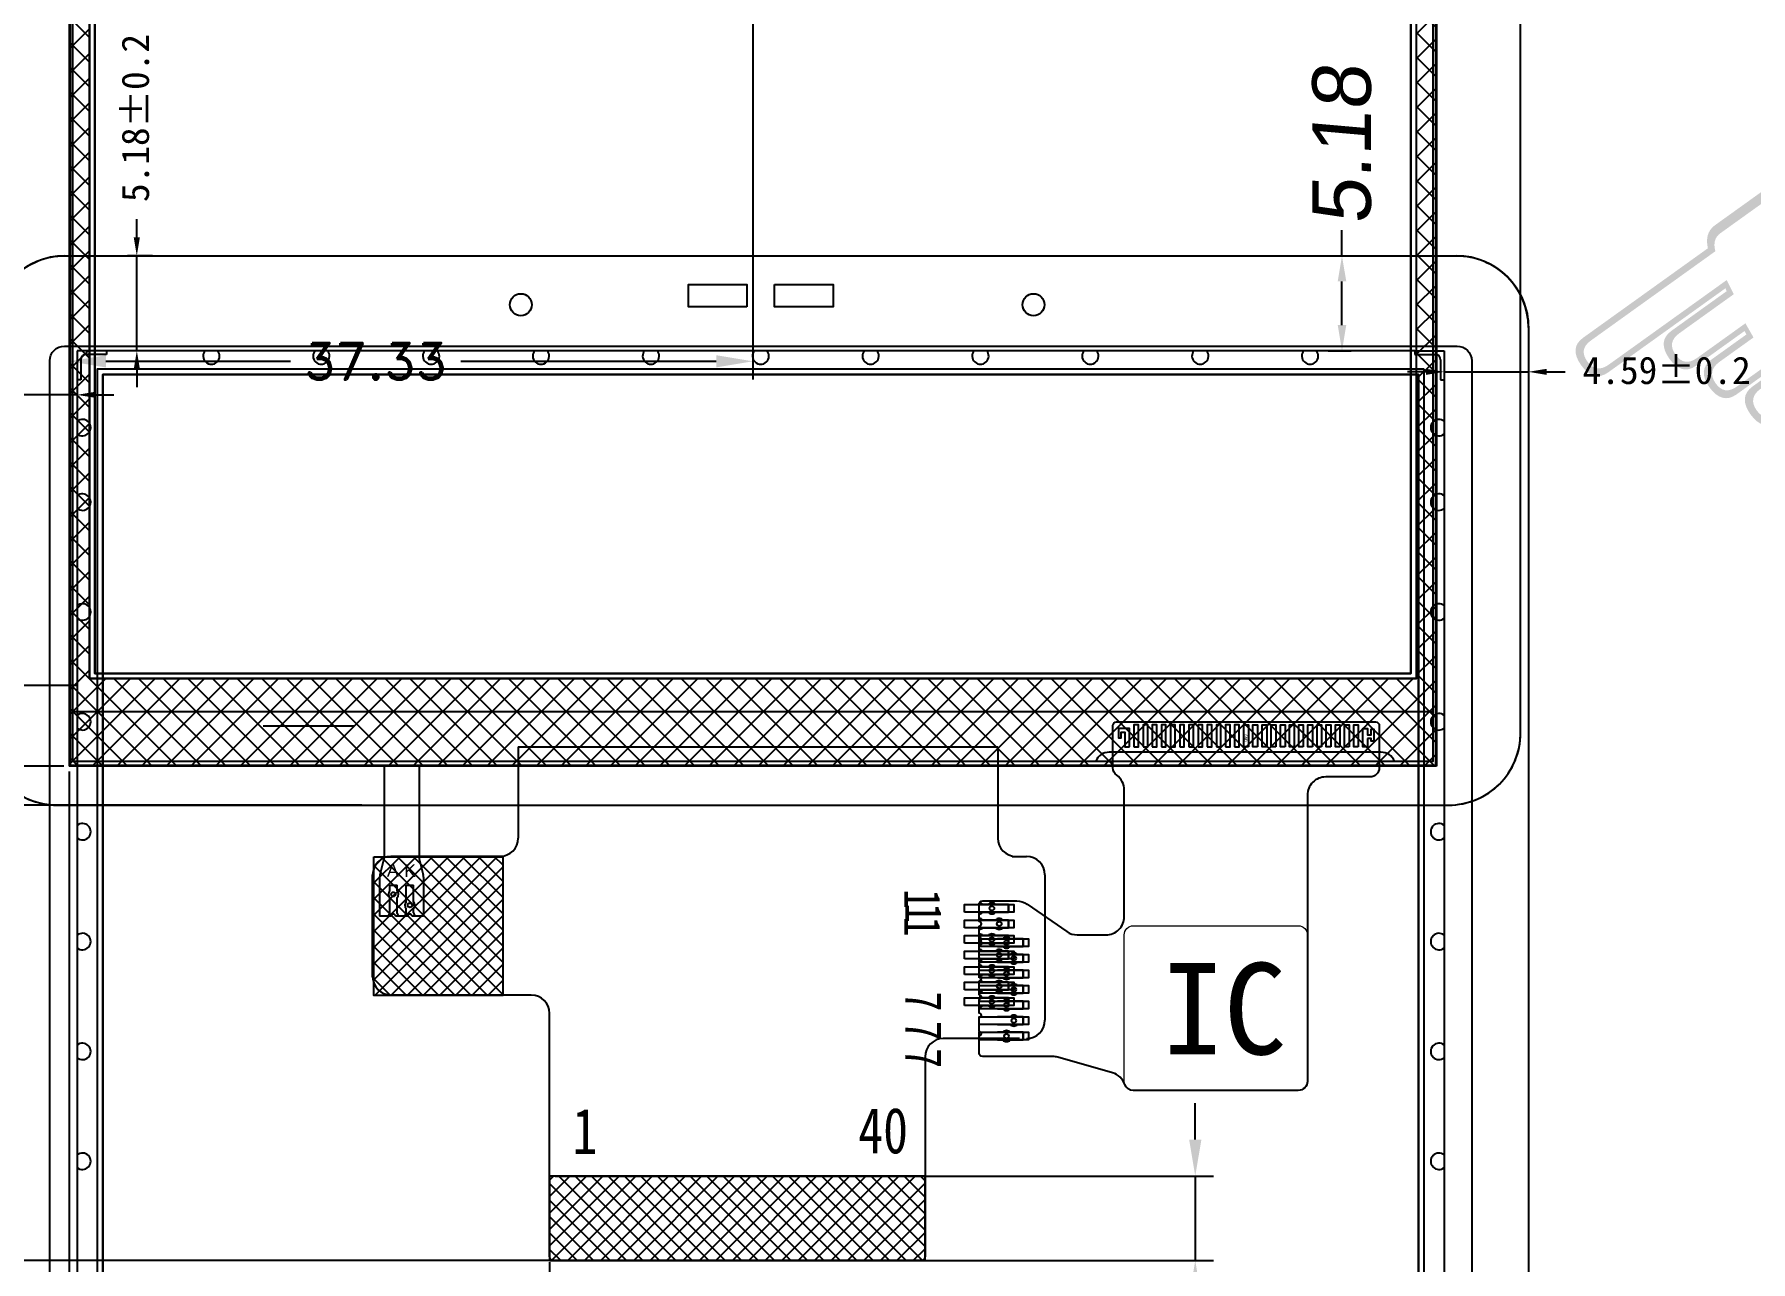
# Model space of a CAD drawing. Extents: x -144 to 4730, y -3845 to 502.
# Drawn here: x 916.9 to 1010.6, y -301.9 to -234.9 of the extents above; entities that cross this region are included whole.
import ezdxf

# ---------------------------------------------------------------- set-up
doc = ezdxf.new("R2010")
doc.units = 0
doc.header["$LTSCALE"] = 15
doc.header["$MEASUREMENT"] = 0
doc.linetypes.add('CENTER', pattern=[0.6, 0.375, -0.075, 0.075, -0.075])
doc.linetypes.add('DASHDOT2', pattern=[0.5, 0.25, -0.125, 0, -0.125])
doc.layers.get('0').update_dxf_attribs({"linetype": 'CONTINUOUS'})
doc.layers.get('Defpoints').update_dxf_attribs({"linetype": 'CONTINUOUS'})
for name, color, linetype in [('02___PRT_ALL_AXES', 7, 'CONTINUOUS'), ('Cover lens', 6, 'CONTINUOUS'), ('dim', 3, 'CONTINUOUS'), ('FPC', 5, 'CONTINUOUS'), ('TOP ITO', 3, 'CONTINUOUS')]:
    doc.layers.add(name, color=color, linetype=linetype)
doc.styles.add('A', font='txt.shx', dxfattribs={"width": 0.8})
doc.styles.get("Standard").update_dxf_attribs({"font": 'txt', "width": 0.8})
doc.styles.add('宋体', font='宋体.ttf')
doc.styles.add('标准', font='arial.ttf', dxfattribs={"oblique": 5})
doc.styles.add('标注', font='romand.shx')
doc.dimstyles.new('ISO-25$0', dxfattribs={"dimtxt": 2, "dimasz": 2, "dimexe": 1, "dimexo": 0.3, "dimgap": 0.6, "dimtad": 0, "dimzin": 1, "dimdsep": 46, "dimtxsty": '标注', "dimcen": 0, "dimclrd": 3, "dimclre": 3, "dimclrt": 3, "dimadec": 0, "dimazin": 0, "dimtfac": 1, "dimtmove": 0, "dimatfit": 3, "dimfxl": 0, "dimtolj": 1, "dimarcsym": 0})
doc.dimstyles.new('MSTD', dxfattribs={"dimtxt": 3.2, "dimasz": 1.4, "dimexe": 0.5, "dimexo": 0.5, "dimgap": 0.5, "dimtad": 0, "dimzin": 1, "dimdsep": 46, "dimtxsty": '标准', "dimcen": 0, "dimclrd": 5, "dimclre": 5, "dimclrt": 3, "dimadec": 1, "dimazin": 2, "dimtfac": 0.5, "dimtmove": 0, "dimatfit": 3, "dimfxl": 0, "dimlwd": -1, "dimarcsym": 0})
doc.dimstyles.new('SL', dxfattribs={"dimtxt": 1.5, "dimasz": 1, "dimexe": 0.5, "dimexo": 0.7, "dimgap": 0.5, "dimtad": 0, "dimzin": 1, "dimdsep": 46, "dimtxsty": 'Standard', "dimcen": 0.09, "dimclrd": 256, "dimclre": 256, "dimclrt": 256, "dimadec": 1, "dimazin": 0, "dimtfac": 1, "dimtmove": 0, "dimatfit": 0, "dimfxl": 0, "dimtolj": 1, "dimtzin": 0, "dimarcsym": 0})
doc.dimstyles.new('副本REF(2) 2', dxfattribs={"dimtxt": 2.8, "dimasz": 2.2, "dimexe": 0.5, "dimexo": 0.3, "dimgap": 0.5, "dimtad": 0, "dimzin": 1, "dimdsep": 46, "dimtxsty": 'A', "dimcen": 0.09, "dimclrd": 256, "dimclre": 256, "dimclrt": 256, "dimadec": 1, "dimazin": 2, "dimtfac": 1, "dimtmove": 0, "dimatfit": 3, "dimfxl": 0, "dimtolj": 1, "dimtzin": 0, "dimarcsym": 0})
doc.dimstyles.new('研发标准', dxfattribs={"dimtxt": 2, "dimasz": 2, "dimexe": 1, "dimexo": 0.3, "dimgap": 0.2, "dimtad": 1, "dimzin": 1, "dimdsep": 46, "dimtxsty": 'Standard', "dimcen": 0, "dimazin": 2, "dimtp": 0.05, "dimtm": 0.05, "dimtfac": 1, "dimtofl": 0, "dimtmove": 0, "dimatfit": 3, "dimfxl": 0, "dimtolj": 1, "dimtzin": 0, "dimarcsym": 0})

# ---------------------------------------------------------------- blocks, each defined once
blk = doc.blocks.new('0')
for p, q in [((2437.991, -233.741), (2436.391, -233.741)), ((2436.391, -233.741), (2436.391, -235.341)), ((2436.591, -234.241), (2436.591, -235.341)), ((2437.991, -233.941), (2436.891, -233.941)), ((2437.991, -233.741), (2437.991, -233.941)), ((2436.591, -235.341), (2436.391, -235.341)), ((2436.391, -235.341), (2436.391, -308.681))]:
    blk.add_line(p, q)
at = {"color": 0}
for p, q in [((2509.451, -233.741), (2437.991, -233.741)), ((2509.451, -233.741), (2511.051, -233.741)), ((2509.451, -233.741), (2509.451, -233.941)), ((2509.451, -233.941), (2510.551, -233.941)), ((2510.851, -234.241), (2510.851, -235.341)), ((2511.051, -233.741), (2511.051, -235.341)), ((2510.851, -235.341), (2511.051, -235.341)), ((2511.051, -235.341), (2511.051, -308.681))]:
    blk.add_line(p, q, dxfattribs=at)
for centre, radius, start, end in [((2436.891, -234.241), 0.3, 90, 180), ((2443.721, -234.031), 0.45, 139.87597, 40.12403), ((2449.721, -234.031), 0.45, 139.87597, 40.12403), ((2455.721, -234.031), 0.45, 139.87597, 40.12403), ((2436.681, -237.941), 0.45, 229.87597, 130.12403), ((2436.681, -242.011), 0.45, 229.87597, 130.12403), ((2436.681, -248.011), 0.45, 229.87597, 130.12403), ((2436.681, -254.011), 0.45, 229.87597, 130.12403), ((2436.681, -260.011), 0.45, 229.87597, 130.12403), ((2436.681, -266.011), 0.45, 229.87597, 130.12403), ((2436.681, -272.011), 0.45, 229.87597, 130.12403), ((2436.681, -278.011), 0.45, 229.87597, 130.12403)]:
    blk.add_arc(centre, radius, start, end)
for centre, radius, start, end in [((2461.721, -234.031), 0.45, 139.87597, 40.12403), ((2467.721, -234.031), 0.45, 139.87597, 40.12403), ((2473.721, -234.031), 0.45, 139.87597, 40.12403), ((2479.721, -234.031), 0.45, 139.87597, 40.12403), ((2485.721, -234.031), 0.45, 139.87597, 40.12403), ((2491.721, -234.031), 0.45, 139.87597, 40.12403), ((2497.721, -234.031), 0.45, 139.87597, 40.12403), ((2503.721, -234.031), 0.45, 139.87597, 40.12403), ((2510.551, -234.241), 0.3, 0, 90), ((2510.761, -237.941), 0.45, 49.87597, 310.12403), ((2510.761, -242.011), 0.45, 49.87597, 310.12403), ((2510.761, -248.011), 0.45, 49.87597, 310.12403), ((2510.761, -254.011), 0.45, 49.87597, 310.12403), ((2510.761, -260.011), 0.45, 49.87597, 310.12403), ((2510.761, -266.011), 0.45, 49.87597, 310.12403), ((2510.761, -272.011), 0.45, 49.87597, 310.12403), ((2510.761, -278.011), 0.45, 49.87597, 310.12403)]:
    blk.add_arc(centre, radius, start, end, dxfattribs=at)
blk = doc.blocks.new('*D455')
at = {"layer": 'Defpoints', "color": 0, "lineweight": -3}
for p in [(993.875, -252.156), (998.468, -252.156), (998.468, -253.312)]:
    blk.add_point(p, dxfattribs=at)
at = {"layer": 'dim', "color": 4, "lineweight": -2}
for p, q in [((993.875, -252.856), (993.875, -253.812)), ((998.468, -252.856), (998.468, -253.812)), ((992.875, -253.312), (991.875, -253.312)), ((993.875, -253.312), (998.468, -253.312)), ((999.468, -253.312), (1000.468, -253.312))]:
    blk.add_line(p, q, dxfattribs=at)
for points in [[(992.875, -253.146), (992.875, -253.479), (993.875, -253.312)], [(999.468, -253.479), (999.468, -253.146), (998.468, -253.312)]]:
    blk.add_solid(points, dxfattribs=at)
at = {"layer": 'dim', "color": 4, "lineweight": -2, "insert": (1012.666, -253.312), "char_height": 1.5, "attachment_point": 5, "style": '宋体'}
blk.add_mtext('\\A1;4.59%%P0.2 模组到边距离', dxfattribs=at)
blk = doc.blocks.new('*D456')
at = {"layer": 'Defpoints', "color": 0, "lineweight": -3}
for p in [(922.473, -246.973), (924.034, -246.973), (924.034, -252.156)]:
    blk.add_point(p, dxfattribs=at)
at = {"layer": 'dim', "color": 4, "lineweight": -2}
for p, q in [((922.473, -245.973), (922.473, -244.973)), ((923.334, -246.973), (921.973, -246.973)), ((922.473, -252.156), (922.473, -246.973)), ((923.334, -252.156), (921.973, -252.156)), ((922.473, -253.156), (922.473, -254.156))]:
    blk.add_line(p, q, dxfattribs=at)
for points in [[(922.64, -245.973), (922.306, -245.973), (922.473, -246.973)], [(922.306, -253.156), (922.64, -253.156), (922.473, -252.156)]]:
    blk.add_solid(points, dxfattribs=at)
at = {"layer": 'dim', "color": 4, "lineweight": -2, "insert": (922.473, -232.8), "char_height": 1.5, "attachment_point": 5, "rotation": 90, "style": '宋体'}
blk.add_mtext('\\A1;5.18%%P0.2 模组到边距离', dxfattribs=at)
blk = doc.blocks.new('*D459')
at = {"layer": 'Defpoints', "color": 0, "lineweight": -3}
for p in [(914.618, -254.568), (914.618, -254.568), (919.215, -254.568)]:
    blk.add_point(p, dxfattribs=at)
at = {"layer": 'dim', "color": 4, "lineweight": -2}
for p, q in [((914.618, -253.868), (914.618, -254.068)), ((919.215, -253.868), (919.215, -254.068)), ((913.618, -254.568), (912.618, -254.568)), ((919.215, -254.568), (914.618, -254.568)), ((920.215, -254.568), (921.215, -254.568))]:
    blk.add_line(p, q, dxfattribs=at)
for points in [[(913.618, -254.401), (913.618, -254.734), (914.618, -254.568)], [(920.215, -254.734), (920.215, -254.401), (919.215, -254.568)]]:
    blk.add_solid(points, dxfattribs=at)
at = {"layer": 'dim', "color": 4, "lineweight": -2, "insert": (900.419, -254.568), "char_height": 1.5, "attachment_point": 5, "style": '宋体'}
blk.add_mtext('\\A1;4.60%%P0.2 模组到边距离', dxfattribs=at)
blk = doc.blocks.new('*D467')
at = {"layer": 'Defpoints', "color": 0, "lineweight": -3}
for p in [(986.997, -246.973), (988.288, -246.973), (987.04, -252.156)]:
    blk.add_point(p, dxfattribs=at)
at = {"layer": 'dim', "color": 5}
for p, q in [((988.288, -246.973), (988.288, -245.573)), ((988.288, -250.756), (988.288, -248.373))]:
    blk.add_line(p, q, dxfattribs=at)
at = {"layer": 'dim', "color": 5, "lineweight": -2}
for p, q in [((987.497, -246.973), (988.788, -246.973)), ((987.54, -252.156), (988.788, -252.156))]:
    blk.add_line(p, q, dxfattribs=at)
at = {"layer": 'dim', "color": 5}
for points in [[(988.055, -248.373), (988.522, -248.373), (988.288, -246.973)], [(988.522, -250.756), (988.055, -250.756), (988.288, -252.156)]]:
    blk.add_solid(points, dxfattribs=at)
at = {"layer": 'dim', "color": 3, "lineweight": -2, "insert": (988.288, -240.914), "char_height": 3.2, "attachment_point": 5, "rotation": 90, "style": '标准'}
blk.add_mtext('5.18', dxfattribs=at)
blk = doc.blocks.new('*D509')
at = {"layer": 'Defpoints', "color": 0, "lineweight": -3}
for p in [(931.79, -193.125), (891.981, -276.975), (935.466, -276.975)]:
    blk.add_point(p, dxfattribs=at)
at = {"layer": 'dim', "color": 4, "lineweight": -2}
for p, q in [((931.09, -193.125), (891.481, -193.125)), ((891.981, -194.125), (891.981, -224.444)), ((891.981, -245.656), (891.981, -275.975)), ((934.766, -276.975), (891.481, -276.975))]:
    blk.add_line(p, q, dxfattribs=at)
for points in [[(891.814, -194.125), (892.147, -194.125), (891.981, -193.125)], [(892.147, -275.975), (891.814, -275.975), (891.981, -276.975)]]:
    blk.add_solid(points, dxfattribs=at)
at = {"layer": 'dim', "color": 4, "lineweight": -2, "insert": (891.981, -235.05), "char_height": 1.5, "attachment_point": 5, "rotation": 90, "style": '宋体'}
blk.add_mtext('\\A1;83.85%%P0.05 LENS OD', dxfattribs=at)
blk = doc.blocks.new('*D510')
at = {"layer": 'Defpoints', "color": 0, "lineweight": -3}
for p in [(919.882, -199.66), (897.735, -270.436), (919.882, -270.436)]:
    blk.add_point(p, dxfattribs=at)
at = {"layer": 'dim', "color": 4, "lineweight": -2}
for p, q in [((919.182, -199.66), (897.235, -199.66)), ((897.735, -200.66), (897.735, -224.983)), ((897.735, -245.114), (897.735, -269.436)), ((919.182, -270.436), (897.235, -270.436))]:
    blk.add_line(p, q, dxfattribs=at)
for points in [[(897.568, -200.66), (897.901, -200.66), (897.735, -199.66)], [(897.901, -269.436), (897.568, -269.436), (897.735, -270.436)]]:
    blk.add_solid(points, dxfattribs=at)
at = {"layer": 'dim', "color": 4, "lineweight": -2, "insert": (897.735, -235.048), "char_height": 1.5, "attachment_point": 5, "rotation": 90, "style": '宋体'}
blk.add_mtext('\\A1;70.78%%P0.1 LENS VA', dxfattribs=at)
blk = doc.blocks.new('*D416')
at = {"color": 0, "lineweight": -2}
for p, q in [((1666.612, -621.13), (1666.612, -676.259)), ((1703.944, -622.432), (1703.944, -676.259))]:
    blk.add_line(p, q, dxfattribs=at)
at = {"lineweight": -2}
for p, q in [((1668.612, -675.259), (1678.698, -675.259)), ((1687.994, -675.259), (1701.944, -675.259))]:
    blk.add_line(p, q, dxfattribs=at)
at = {"linetype": 'Continuous', "lineweight": -2}
for points in [[(1668.612, -675.592), (1668.612, -674.926), (1666.612, -675.259)], [(1701.944, -674.926), (1701.944, -675.592), (1703.944, -675.259)]]:
    blk.add_solid(points, dxfattribs=at)
at = {"layer": 'Defpoints', "color": 0, "linetype": 'Continuous', "lineweight": -3}
for p in [(1666.612, -620.83), (1703.944, -622.132), (1703.944, -675.259)]:
    blk.add_point(p, dxfattribs=at)
at = {"linetype": 'Continuous', "lineweight": -2, "insert": (1683.346, -675.259), "char_height": 2, "attachment_point": 5, "style": '标注'}
blk.add_mtext('\\A1;37.33', dxfattribs=at)
blk = doc.blocks.new('*D418')
at = {"color": 0, "lineweight": -2}
for p, q in [((1666.312, -697.37), (1653.229, -697.37)), ((1654.229, -699.37), (1654.229, -722.37)), ((1696.471, -724.37), (1653.229, -724.37))]:
    blk.add_line(p, q, dxfattribs=at)
for points in [[(1653.895, -699.37), (1654.562, -699.37), (1654.229, -697.37)], [(1654.562, -722.37), (1653.895, -722.37), (1654.229, -724.37)]]:
    blk.add_solid(points, dxfattribs=at)
at = {"layer": 'Defpoints', "color": 0, "lineweight": -3}
for p in [(1666.612, -697.37), (1654.229, -724.37), (1696.771, -724.37)]:
    blk.add_point(p, dxfattribs=at)
at = {"color": 0, "lineweight": -2, "insert": (1653.029, -709.42), "char_height": 2, "attachment_point": 5, "rotation": 90}
blk.add_mtext('\\A1;27.00%%P0.3', dxfattribs=at)
blk = doc.blocks.new('*D419')
at = {"color": 0, "lineweight": -2}
for p, q in [((1666.612, -697.67), (1666.612, -738.019)), ((1692.844, -724.47), (1692.844, -738.019)), ((1668.612, -737.019), (1690.844, -737.019))]:
    blk.add_line(p, q, dxfattribs=at)
at = {"color": 0}
for points in [[(1668.612, -736.686), (1668.612, -737.352), (1666.612, -737.019)], [(1690.844, -736.686), (1690.844, -737.352), (1692.844, -737.019)]]:
    blk.add_solid(points, dxfattribs=at)
at = {"layer": 'Defpoints', "color": 0}
for p in [(1666.612, -697.37), (1692.844, -724.17), (1692.844, -737.019)]:
    blk.add_point(p, dxfattribs=at)
at = {"color": 0, "insert": (1679.728, -735.819), "char_height": 2, "attachment_point": 5}
blk.add_mtext('\\A1;26.23%%p0.3', dxfattribs=at)
blk = doc.blocks.new('*D420')
at = {"linetype": 'Continuous', "lineweight": -2}
for p, q in [((1728.102, -717.77), (1728.102, -715.77)), ((1728.102, -719.77), (1728.102, -724.37)), ((1728.102, -726.37), (1728.102, -729.317))]:
    blk.add_line(p, q, dxfattribs=at)
at = {"color": 0, "linetype": 'Continuous', "lineweight": -2}
for p, q in [((1693.144, -719.77), (1729.102, -719.77)), ((1693.344, -724.37), (1729.102, -724.37))]:
    blk.add_line(p, q, dxfattribs=at)
at = {"linetype": 'Continuous'}
for points in [[(1727.769, -717.77), (1728.436, -717.77), (1728.102, -719.77)], [(1727.769, -726.37), (1728.436, -726.37), (1728.102, -724.37)]]:
    blk.add_solid(points, dxfattribs=at)
at = {"layer": 'Defpoints', "color": 0, "linetype": 'Continuous'}
for p in [(1692.844, -719.77), (1728.102, -719.77), (1693.044, -724.37)]:
    blk.add_point(p, dxfattribs=at)
at = {"linetype": 'Continuous', "insert": (1728.102, -733.013), "char_height": 2, "attachment_point": 5, "rotation": 90, "style": '标注'}
blk.add_mtext('\\A1;4.60', dxfattribs=at)
blk = doc.blocks.new('*D424')
at = {"linetype": 'ByBlock', "lineweight": -2}
for p, q in [((1666.312, -620.83), (1651.652, -620.83)), ((1652.152, -623.03), (1652.152, -642.738)), ((1652.152, -695.17), (1652.152, -674.725)), ((1666.312, -697.37), (1651.652, -697.37))]:
    blk.add_line(p, q, dxfattribs=at)
at = {"linetype": 'ByBlock'}
for points in [[(1651.785, -623.03), (1652.518, -623.03), (1652.152, -620.83)], [(1651.785, -695.17), (1652.518, -695.17), (1652.152, -697.37)]]:
    blk.add_solid(points, dxfattribs=at)
at = {"layer": 'Defpoints', "color": 0, "linetype": 'ByBlock'}
for p in [(1666.612, -620.83), (1652.152, -697.37), (1666.612, -697.37)]:
    blk.add_point(p, dxfattribs=at)
at = {"linetype": 'ByBlock', "insert": (1652.152, -658.731), "char_height": 2.8, "attachment_point": 5, "rotation": 90, "style": 'A'}
blk.add_mtext('\\A1;76.54±0.10 BL%%P0.2', dxfattribs=at)
blk = doc.blocks.new('3')
h = blk.add_hatch()
h.set_pattern_fill('ANSI37', color=256, scale=0.3)
h.set_pattern_definition([(45, (-162.6939, -987.1365), (-0.6735192, 0.6735192), []), (135, (-162.6939, -987.1365), (-0.6735192, -0.6735192), [])])
h.paths.add_polyline_path([(1703.942, -692.56), (1667.712, -692.56), (1667.712, -621.88), (1703.942, -621.88), (1703.942, -620.88), (1666.662, -620.88), (1666.662, -697.33), (1703.942, -697.33)])
h.paths.add_polyline_path([(1741.222, -620.88), (1703.942, -620.88), (1703.942, -621.88), (1740.172, -621.88), (1740.172, -692.56), (1703.942, -692.56), (1703.942, -697.33), (1741.222, -697.33)])
h = blk.add_hatch()
h.set_pattern_fill('ANSI37', color=256, scale=5, style=0)
h.set_pattern_definition([(45, (-9613.2574, 1807.86614), (-0.441941738, 0.441941738), []), (135, (-9613.2574, 1807.86614), (-0.441941738, -0.441941738), [])])
h.paths.add_polyline_path([(1683.246, -702.317), (1690.284, -702.317), (1690.284, -709.888), (1683.246, -709.888)])
at = {"linetype": 'Continuous'}
h = blk.add_hatch(dxfattribs=at)
h.set_pattern_fill('ANSI37', color=256, scale=0.2, style=0)
h.set_pattern_definition([(45, (285.3229, -1635.16474), (-0.4490128, 0.4490128), []), (135, (285.3229, -1635.16474), (-0.4490128, -0.4490128), [])])
h.paths.add_polyline_path([(1713.344, -719.77), (1692.844, -719.77), (1692.844, -724.37), (1713.344, -724.37)])
for p, q in [((1666.612, -620.83), (1666.612, -697.37)), ((1741.272, -620.83), (1741.272, -697.37)), ((1666.662, -694.55), (1666.612, -694.55)), ((1666.612, -695.35), (1666.662, -695.35)), ((1741.222, -694.55), (1741.272, -694.55)), ((1741.222, -695.35), (1741.272, -695.35)), ((1691.125, -696.308), (1691.125, -699.49)), ((1691.125, -696.308), (1717.316, -696.308)), ((1717.316, -696.308), (1717.316, -701.3)), ((1681.752, -697.33), (1681.752, -697.37)), ((1683.812, -697.33), (1683.812, -702.309)), ((1685.712, -697.33), (1685.712, -702.309)), ((1687.752, -697.33), (1687.752, -697.37)), ((1691.125, -697.108), (1691.125, -701.3)), ((1717.316, -697.108), (1717.316, -701.3)), ((1720.132, -697.33), (1720.132, -697.37)), ((1726.132, -697.33), (1726.132, -697.37)), ((1741.272, -697.37), (1666.612, -697.37)), ((1683.797, -702.43), (1683.577, -703.31)), ((1690.284, -702.3), (1684.179, -702.3)), ((1685.727, -702.43), (1685.947, -703.31)), ((1718.101, -702.3), (1718.886, -702.3)), ((1683.179, -708.871), (1683.179, -703.3)), ((1683.562, -703.432), (1683.562, -705.57)), ((1684.112, -703.87), (1684.512, -703.87)), ((1684.112, -704.189), (1684.112, -703.87)), ((1684.512, -704.189), (1684.512, -703.87)), ((1685.012, -703.87), (1685.412, -703.87)), ((1685.012, -704.789), (1685.012, -703.87)), ((1685.412, -704.789), (1685.412, -703.87)), ((1685.962, -703.432), (1685.962, -705.57)), ((1719.886, -703.3), (1719.886, -711.248)), ((1684.112, -705.389), (1684.112, -704.552)), ((1684.512, -705.389), (1684.512, -704.552)), ((1684.192, -705.57), (1683.562, -705.57)), ((1685.092, -705.57), (1684.432, -705.57)), ((1685.012, -705.389), (1685.012, -705.151)), ((1685.962, -705.57), (1685.332, -705.57)), ((1685.412, -705.389), (1685.412, -705.151)), ((1691.844, -709.871), (1684.179, -709.871)), ((1692.844, -724.17), (1692.844, -710.871)), ((1718.508, -712.248), (1714.344, -712.248)), ((1713.344, -713.248), (1713.344, -724.17)), ((1713.144, -724.37), (1693.044, -724.37))]:
    blk.add_line(p, q)
at = {"linetype": 'ByBlock', "ltscale": 5}
for p, q in [((1666.662, -620.88), (1666.662, -697.33)), ((1741.222, -620.88), (1741.222, -697.33)), ((1667.712, -621.88), (1667.712, -692.56)), ((1740.172, -621.88), (1740.172, -692.56)), ((1667.712, -692.56), (1740.172, -692.56)), ((1741.222, -697.33), (1666.662, -697.33))]:
    blk.add_line(p, q, dxfattribs=at)
at = {"linetype": 'Continuous'}
for points in [[(1666.814, -620.932), (1741.07, -620.932), (1741.07, -697.108), (1666.814, -697.108)], [(1666.814, -620.932), (1741.07, -620.932), (1741.07, -694.408), (1666.814, -694.408)], [(1668.014, -622.132), (1739.87, -622.132), (1739.87, -692.308), (1668.014, -692.308)], [(1716.512, -704.925), (1716.783, -704.925)], [(1716.512, -704.925), (1716.783, -704.925)], [(1716.783, -705.345), (1716.512, -705.345)], [(1716.783, -705.345), (1716.512, -705.345)], [(1716.512, -705.775), (1717.183, -705.775)], [(1716.512, -705.775), (1717.183, -705.775)], [(1717.212, -704.925), (1717.899, -704.925), (1717.899, -705.345), (1717.212, -705.345), (1717.899, -705.345), (1717.899, -704.925)], [(1717.212, -704.925), (1717.899, -704.925), (1717.899, -705.345), (1717.212, -705.345), (1717.899, -705.345), (1717.899, -704.925)], [(1717.612, -705.775), (1717.899, -705.775), (1717.899, -706.195), (1717.612, -706.195), (1717.899, -706.195), (1717.899, -705.775)], [(1717.612, -705.775), (1717.899, -705.775), (1717.899, -706.195), (1717.612, -706.195), (1717.899, -706.195), (1717.899, -705.775)], [(1717.183, -706.195), (1716.512, -706.195)], [(1717.183, -706.195), (1716.512, -706.195)], [(1716.512, -706.625), (1716.783, -706.625)], [(1716.512, -706.625), (1716.783, -706.625)], [(1717.212, -706.625), (1717.899, -706.625), (1717.899, -707.045), (1717.212, -707.045), (1717.899, -707.045), (1717.899, -706.625)], [(1717.212, -706.625), (1717.899, -706.625), (1717.899, -707.045), (1717.212, -707.045), (1717.899, -707.045), (1717.899, -706.625)], [(1716.783, -707.045), (1716.512, -707.045)], [(1716.783, -707.045), (1716.512, -707.045)], [(1716.512, -707.475), (1717.183, -707.475)], [(1716.512, -707.475), (1717.183, -707.475)], [(1717.612, -707.475), (1717.899, -707.475), (1717.899, -707.895), (1717.612, -707.895), (1717.899, -707.895), (1717.899, -707.475)], [(1717.612, -707.475), (1717.899, -707.475), (1717.899, -707.895), (1717.612, -707.895), (1717.899, -707.895), (1717.899, -707.475)], [(1717.183, -707.895), (1716.512, -707.895)], [(1717.183, -707.895), (1716.512, -707.895)], [(1716.512, -708.325), (1716.783, -708.325)], [(1716.512, -708.325), (1716.783, -708.325)], [(1717.212, -708.325), (1717.899, -708.325), (1717.899, -708.745), (1717.212, -708.745), (1717.899, -708.745), (1717.899, -708.325)], [(1717.212, -708.325), (1717.899, -708.325), (1717.899, -708.745), (1717.212, -708.745), (1717.899, -708.745), (1717.899, -708.325)], [(1716.783, -708.745), (1716.512, -708.745)], [(1716.512, -709.175), (1717.183, -709.175)], [(1716.512, -709.175), (1717.183, -709.175)], [(1717.612, -709.175), (1717.899, -709.175), (1717.899, -709.595), (1717.612, -709.595), (1717.899, -709.595), (1717.899, -709.175)], [(1717.612, -709.175), (1717.899, -709.175), (1717.899, -709.595), (1717.612, -709.595), (1717.899, -709.595), (1717.899, -709.175)], [(1717.183, -709.595), (1716.512, -709.595)], [(1717.183, -709.595), (1716.512, -709.595)], [(1716.512, -710.025), (1716.783, -710.025)], [(1716.512, -710.025), (1716.783, -710.025)], [(1716.783, -710.445), (1716.512, -710.445)], [(1716.783, -710.445), (1716.512, -710.445)], [(1717.212, -710.025), (1717.899, -710.025), (1717.899, -710.445), (1717.212, -710.445), (1717.899, -710.445), (1717.899, -710.025)], [(1717.212, -710.025), (1717.899, -710.025), (1717.899, -710.445), (1717.212, -710.445), (1717.899, -710.445), (1717.899, -710.025)], [(1713.344, -719.77), (1692.844, -719.77), (1692.844, -724.37), (1713.344, -724.37)]]:
    blk.add_lwpolyline(points, close=True, dxfattribs=at)
at = {"linetype": 'DASHDOT2'}
blk.add_lwpolyline([(1668.014, -622.132), (1739.87, -622.132), (1739.87, -692.308), (1668.014, -692.308)], close=True, dxfattribs=at)
blk.add_lwpolyline([(1683.246, -702.317), (1690.284, -702.317), (1690.284, -709.888), (1683.246, -709.888)], close=True)
at = {"flags": 128}
for points in [[(1716.512, -704.925, 0.201442), (1716.298, -704.835)], [(1717.212, -704.925, 0.419925), (1716.783, -704.925)], [(1716.298, -705.435, 0.201442), (1716.512, -705.345)], [(1716.512, -705.775, 0.201442), (1716.298, -705.685)], [(1716.783, -705.345, 0.419925), (1717.212, -705.345)], [(1717.612, -705.775, 0.419925), (1717.183, -705.775)], [(1716.298, -706.285, 0.201442), (1716.512, -706.195)], [(1716.512, -706.625, 0.201442), (1716.298, -706.535)], [(1717.212, -706.625, 0.419925), (1716.783, -706.625)], [(1717.183, -706.195, 0.419925), (1717.612, -706.195)], [(1716.298, -707.135, 0.201442), (1716.512, -707.045)], [(1716.512, -707.475, 0.201442), (1716.298, -707.385)], [(1716.783, -707.045, 0.419925), (1717.212, -707.045)], [(1717.612, -707.475, 0.419925), (1717.183, -707.475)], [(1716.298, -707.985, 0.201442), (1716.512, -707.895)], [(1716.512, -708.325, 0.201442), (1716.298, -708.235)], [(1717.212, -708.325, 0.419925), (1716.783, -708.325)], [(1717.183, -707.895, 0.419925), (1717.612, -707.895)], [(1716.298, -708.835, 0.201442), (1716.512, -708.745)], [(1716.512, -709.175, 0.201442), (1716.298, -709.085)], [(1716.783, -708.745, 0.419925), (1717.212, -708.745)], [(1717.612, -709.175, 0.419925), (1717.183, -709.175)], [(1716.298, -709.685, 0.201442), (1716.512, -709.595, 0.201442)], [(1716.512, -710.025, 0.201442), (1716.298, -709.935)], [(1716.298, -710.535, 0.201442), (1716.512, -710.445)], [(1717.212, -710.025, 0.419925), (1716.783, -710.025)], [(1716.783, -710.445, 0.419925), (1717.212, -710.445)], [(1717.183, -709.595, 0.419925), (1717.612, -709.595)]]:
    blk.add_lwpolyline(points, format="xyb", dxfattribs=at)
for points in [[(1715.498, -705.345), (1715.498, -704.925), (1718.199, -704.925), (1718.199, -705.345)], [(1715.498, -705.345), (1715.498, -704.925), (1718.199, -704.925), (1718.199, -705.345)], [(1715.498, -706.195), (1715.498, -705.775), (1718.199, -705.775), (1718.199, -706.195)], [(1715.498, -706.195), (1715.498, -705.775), (1718.199, -705.775), (1718.199, -706.195)], [(1715.498, -707.045), (1715.498, -706.625), (1718.199, -706.625), (1718.199, -707.045)], [(1715.498, -707.045), (1715.498, -706.625), (1718.199, -706.625), (1718.199, -707.045)], [(1715.498, -707.895), (1715.498, -707.475), (1718.199, -707.475), (1718.199, -707.895)], [(1715.498, -707.895), (1715.498, -707.475), (1718.199, -707.475), (1718.199, -707.895)], [(1715.498, -708.745), (1715.498, -708.325), (1718.199, -708.325), (1718.199, -708.745)], [(1715.498, -708.745), (1715.498, -708.325), (1718.199, -708.325), (1718.199, -708.745)], [(1715.498, -709.595), (1715.498, -709.175), (1718.199, -709.175), (1718.199, -709.595)], [(1715.498, -709.595), (1715.498, -709.175), (1718.199, -709.175), (1718.199, -709.595)], [(1715.498, -710.445), (1715.498, -710.025), (1718.199, -710.025), (1718.199, -710.445)], [(1715.498, -710.445), (1715.498, -710.025), (1718.199, -710.025), (1718.199, -710.445)]]:
    blk.add_lwpolyline(points, close=True, dxfattribs=at)
at = {"linetype": 'Continuous', "flags": 128}
blk.add_lwpolyline([(1716.298, -706.96, 1), (1716.298, -706.71)], format="xyb", dxfattribs=at)
for centre in [(1684.312, -704.371), (1685.212, -704.97)]:
    blk.add_circle(centre, 0.12)
at = {"linetype": 'Continuous'}
for centre in [(1716.998, -705.135), (1716.998, -705.135), (1716.998, -706.835), (1716.998, -706.835), (1717.398, -705.985), (1717.398, -705.985), (1717.398, -707.685), (1717.398, -707.685), (1716.998, -708.535), (1716.998, -708.535), (1717.398, -709.385), (1717.398, -709.385), (1716.998, -710.235), (1716.998, -710.235)]:
    blk.add_circle(centre, 0.125, dxfattribs=at)
for centre, radius, start, end in [((1690.125, -701.3), 1, 270, 0), ((1718.316, -701.3), 1, 180, 270), ((1684.179, -703.3), 1, 90, 180), ((1683.312, -702.309), 0.5, 345.96376, 0), ((1686.212, -702.309), 0.5, 180, 194.03624), ((1718.886, -703.3), 1, 0, 90), ((1684.062, -703.432), 0.5, 165.96376, 180), ((1685.462, -703.432), 0.5, 0, 14.03624), ((1684.312, -704.371), 0.27, 137.78826, 222.21174), ((1684.312, -704.371), 0.27, 317.80085, 42.19915), ((1685.212, -704.97), 0.27, 137.79455, 222.20545), ((1685.212, -704.97), 0.27, 317.79455, 42.20545), ((1684.312, -705.57), 0.27, 137.79455, 180), ((1684.312, -705.57), 0.12, 0, 180), ((1684.312, -705.57), 0.27, 0, 42.20545), ((1685.212, -705.57), 0.27, 137.79455, 180), ((1685.212, -705.57), 0.12, 0, 180), ((1685.212, -705.57), 0.27, 0, 42.20545), ((1684.179, -708.871), 1, 180, 270), ((1691.844, -710.871), 1, 0, 90), ((1718.886, -711.248), 1, 270, 0), ((1714.344, -713.248), 1, 90, 180), ((1693.044, -724.17), 0.2, 180, 270), ((1713.144, -724.17), 0.2, 270, 360)]:
    blk.add_arc(centre, radius, start, end)
at = {"char_height": 0.7, "width": 1.32657, "attachment_point": 1, "style": '宋体'}
for s, insert in [('{\\fArial|b0|i0|c0|p32;\\C0;A}', (1683.956, -702.712)), ('{\\fArial|b0|i0|c0|p32;\\C0;K}', (1684.894, -702.726))]:
    blk.add_mtext(s, dxfattribs=dict(at, insert=insert))
at = {"char_height": 2, "width": 1.04821, "attachment_point": 1, "rotation": 270}
for s, insert in [('{\\fSimSun|b1|i0|c134|p2;\\W0.8;1}', (1714.271, -704.847)), ('{\\fSimSun|b1|i0|c134|p2;\\W0.8;7}', (1714.271, -709.672))]:
    blk.add_mtext(s, dxfattribs=dict(at, insert=insert))
at = {"char_height": 2.5, "attachment_point": 1}
for s, insert, width in [('{\\fSimSun|b0|i0|c0|p2;40}', (1709.696, -716.019), 4.22489), ('{\\fSimSun|b0|i0|c0|p2;1}', (1694.087, -716.058), 1.64084)]:
    blk.add_mtext(s, dxfattribs=dict(at, insert=insert, width=width))
at = {"linetype": 'ByBlock'}
dim = blk.add_linear_dim(base=(1652.152, -697.37), p1=(1666.612, -620.83), p2=(1666.612, -697.37), angle=90, text='<> BL%%P0.2', dimstyle='副本REF(2) 2', override={"dimtol": 1, "dimtp": 0.1, "dimtm": 0.1}, dxfattribs=at)
dim.commit()
dim.dimension.update_dxf_attribs({"geometry": '*D424', "text_midpoint": (1652.152, -658.731), "dimtype": 160})
at = {"linetype": 'Continuous'}
dim = blk.add_linear_dim(base=(1703.944, -675.259), p1=(1666.612, -620.83), p2=(1703.944, -622.132), dimstyle='ISO-25$0', override={"dimclrd": 256, "dimclre": 0, "dimclrt": 256, "dimfxl": 0.8}, dxfattribs=at)
dim.commit()
dim.dimension.update_dxf_attribs({"geometry": '*D416', "text_midpoint": (1683.346, -675.259), "dimtype": 160})
dim = blk.add_linear_dim(base=(1654.229, -724.37), p1=(1666.612, -697.37), p2=(1696.771, -724.37), angle=90, text='<>%%P0.3', dimstyle='研发标准', override={"dimfxl": 1.25})
dim.commit()
dim.dimension.update_dxf_attribs({"geometry": '*D418', "text_midpoint": (1654.229, -709.42), "dimtype": 160})
dim = blk.add_linear_dim(base=(1692.844, -737.019), p1=(1666.612, -697.37), p2=(1692.844, -724.17), text='<>%%p0.3', dimstyle='研发标准')
dim.commit()
dim.dimension.update_dxf_attribs({"geometry": '*D419', "text_midpoint": (1679.728, -735.819)})
dim = blk.add_linear_dim(base=(1728.102, -719.77), p1=(1693.044, -724.37), p2=(1692.844, -719.77), angle=90, dimstyle='ISO-25$0', override={"dimclrd": 256, "dimclre": 0, "dimclrt": 256, "dimfxl": 0.8}, dxfattribs=at)
dim.commit()
dim.dimension.update_dxf_attribs({"geometry": '*D420', "text_midpoint": (1728.102, -733.013), "dimtype": 160})

msp = doc.modelspace()

# ---------------------------------------------------------------- linework, layer by layer
at = {"color": 7, "linetype": 'Continuous'}
for p, q in [((998.037, -273.05), (998.037, -197.05)), ((918.543, -246.973), (994.543, -246.973)), ((998.468, -250.898), (998.468, -326.898)), ((918.112, -276.975), (994.112, -276.975))]:
    msp.add_line(p, q, dxfattribs=at)
at = {"color": 6, "linetype": 'Continuous'}
for p, q in [((952.593, -248.543), (955.793, -248.543)), ((952.593, -249.753), (952.593, -248.543)), ((955.793, -248.543), (955.793, -249.753)), ((957.293, -249.753), (957.293, -248.543)), ((957.293, -248.543), (960.493, -248.543)), ((960.493, -248.543), (960.493, -249.753)), ((955.793, -249.753), (952.593, -249.753)), ((960.493, -249.753), (957.293, -249.753))]:
    msp.add_line(p, q, dxfattribs=at)
at = {"color": 1, "linetype": 'CENTER'}
msp.add_line((934.367, -272.671), (929.367, -272.671), dxfattribs=at)
at = {"color": 7, "linetype": 'Continuous', "flags": 128}
for points in [[(994.112, -276.975, 0.414214), (998.037, -273.05), (998.037, -197.05, 0.414214), (994.112, -193.125), (918.112, -193.125, 0.414214), (914.187, -197.05), (914.187, -273.05, 0.414214), (918.112, -276.975)], [(918.543, -330.823, -0.414214), (914.618, -326.898), (914.618, -250.898, -0.414214), (918.543, -246.973), (994.543, -246.973, -0.414214), (998.468, -250.898), (998.468, -326.898, -0.414214), (994.543, -330.823)]]:
    msp.add_lwpolyline(points, format="xyb", close=True, dxfattribs=at)
at = {"color": 2, "linetype": 'Continuous', "flags": 128}
for points in [[(919.882, -199.31), (992.338, -199.31), (992.338, -270.086), (919.882, -270.086)], [(992.773, -253.158), (920.317, -253.158), (920.317, -323.934), (992.773, -323.934)]]:
    msp.add_lwpolyline(points, close=True, dxfattribs=at)
at = {"color": 7, "linetype": 'Continuous', "flags": 128}
for points in [[(920.182, -269.79), (992.042, -269.79), (992.042, -199.61), (920.182, -199.61)], [(992.473, -323.638), (920.613, -323.638), (920.613, -253.458), (992.473, -253.458)]]:
    msp.add_lwpolyline(points, close=True, dxfattribs=at)
at = {"linetype": 'Continuous'}
for points in [[(920.182, -199.61), (992.038, -199.61), (992.038, -269.786), (920.182, -269.786)], [(992.473, -253.458), (920.617, -253.458), (920.617, -323.634), (992.473, -323.634)], [(969.482, -284.284), (969.754, -284.284)], [(969.482, -284.284), (969.754, -284.284)], [(969.754, -284.704), (969.482, -284.704)], [(969.754, -284.704), (969.482, -284.704)], [(970.182, -284.284), (970.87, -284.284), (970.87, -284.704), (970.182, -284.704), (970.87, -284.704), (970.87, -284.284)], [(970.182, -284.284), (970.87, -284.284), (970.87, -284.704), (970.182, -284.704), (970.87, -284.704), (970.87, -284.284)], [(969.482, -285.134), (970.154, -285.134)], [(969.482, -285.134), (970.154, -285.134)], [(970.154, -285.554), (969.482, -285.554)], [(970.154, -285.554), (969.482, -285.554)], [(970.582, -285.134), (970.87, -285.134), (970.87, -285.554), (970.582, -285.554), (970.87, -285.554), (970.87, -285.134)], [(970.582, -285.134), (970.87, -285.134), (970.87, -285.554), (970.582, -285.554), (970.87, -285.554), (970.87, -285.134)], [(969.482, -285.984), (969.754, -285.984)], [(969.482, -285.984), (969.754, -285.984)], [(969.754, -286.404), (969.482, -286.404)], [(969.754, -286.404), (969.482, -286.404)], [(970.182, -285.984), (970.87, -285.984), (970.87, -286.404), (970.182, -286.404), (970.87, -286.404), (970.87, -285.984)], [(970.182, -285.984), (970.87, -285.984), (970.87, -286.404), (970.182, -286.404), (970.87, -286.404), (970.87, -285.984)], [(969.482, -286.834), (970.154, -286.834)], [(969.482, -286.834), (970.154, -286.834)], [(970.154, -287.254), (969.482, -287.254)], [(970.154, -287.254), (969.482, -287.254)], [(969.482, -287.684), (969.754, -287.684)], [(969.482, -287.684), (969.754, -287.684)], [(970.182, -287.684), (970.87, -287.684), (970.87, -288.104), (970.182, -288.104), (970.87, -288.104), (970.87, -287.684)], [(970.182, -287.684), (970.87, -287.684), (970.87, -288.104), (970.182, -288.104), (970.87, -288.104), (970.87, -287.684)], [(970.582, -286.834), (970.87, -286.834), (970.87, -287.254), (970.582, -287.254), (970.87, -287.254), (970.87, -286.834)], [(970.582, -286.834), (970.87, -286.834), (970.87, -287.254), (970.582, -287.254), (970.87, -287.254), (970.87, -286.834)], [(969.754, -288.104), (969.482, -288.104)], [(969.482, -288.534), (970.154, -288.534)], [(969.482, -288.534), (970.154, -288.534)], [(970.582, -288.534), (970.87, -288.534), (970.87, -288.954), (970.582, -288.954), (970.87, -288.954), (970.87, -288.534)], [(970.582, -288.534), (970.87, -288.534), (970.87, -288.954), (970.582, -288.954), (970.87, -288.954), (970.87, -288.534)], [(970.154, -288.954), (969.482, -288.954)], [(970.154, -288.954), (969.482, -288.954)], [(969.482, -289.384), (969.754, -289.384)], [(969.482, -289.384), (969.754, -289.384)], [(970.182, -289.384), (970.87, -289.384), (970.87, -289.804), (970.182, -289.804), (970.87, -289.804), (970.87, -289.384)], [(970.182, -289.384), (970.87, -289.384), (970.87, -289.804), (970.182, -289.804), (970.87, -289.804), (970.87, -289.384)], [(969.754, -289.804), (969.482, -289.804)], [(969.754, -289.804), (969.482, -289.804)]]:
    msp.add_lwpolyline(points, close=True, dxfattribs=at)
at = {"color": 6, "linetype": 'Continuous', "flags": 128}
for points in [[(955.793, -249.753), (952.593, -249.753), (952.593, -248.543), (955.793, -248.543)], [(957.293, -248.543), (960.493, -248.543), (960.493, -249.753), (957.293, -249.753)]]:
    msp.add_lwpolyline(points, close=True, dxfattribs=at)
at = {"flags": 128}
for points in [[(968.468, -284.704), (968.468, -284.284), (971.17, -284.284), (971.17, -284.704)], [(968.468, -284.704), (968.468, -284.284), (971.17, -284.284), (971.17, -284.704)], [(968.468, -285.554), (968.468, -285.134), (971.17, -285.134), (971.17, -285.554)], [(968.468, -285.554), (968.468, -285.134), (971.17, -285.134), (971.17, -285.554)], [(968.468, -286.404), (968.468, -285.984), (971.17, -285.984), (971.17, -286.404)], [(968.468, -286.404), (968.468, -285.984), (971.17, -285.984), (971.17, -286.404)], [(968.468, -287.254), (968.468, -286.834), (971.17, -286.834), (971.17, -287.254)], [(968.468, -287.254), (968.468, -286.834), (971.17, -286.834), (971.17, -287.254)], [(968.468, -288.104), (968.468, -287.684), (971.17, -287.684), (971.17, -288.104)], [(968.468, -288.104), (968.468, -287.684), (971.17, -287.684), (971.17, -288.104)], [(968.468, -288.954), (968.468, -288.534), (971.17, -288.534), (971.17, -288.954)], [(968.468, -288.954), (968.468, -288.534), (971.17, -288.534), (971.17, -288.954)], [(968.468, -289.804), (968.468, -289.384), (971.17, -289.384), (971.17, -289.804)], [(968.468, -289.804), (968.468, -289.384), (971.17, -289.384), (971.17, -289.804)]]:
    msp.add_lwpolyline(points, close=True, dxfattribs=at)
for points in [[(970.182, -284.284, 0.419925), (969.754, -284.284)], [(969.754, -284.704, 0.419925), (970.182, -284.704)], [(970.582, -285.134, 0.419925), (970.154, -285.134)], [(970.154, -285.554, 0.419925), (970.582, -285.554)], [(970.182, -285.984, 0.419925), (969.754, -285.984)], [(969.754, -286.404, 0.419925), (970.182, -286.404)], [(970.582, -286.834, 0.419925), (970.154, -286.834)], [(970.182, -287.684, 0.419925), (969.754, -287.684)], [(970.154, -287.254, 0.419925), (970.582, -287.254)], [(969.754, -288.104, 0.419925), (970.182, -288.104)], [(970.582, -288.534, 0.419925), (970.154, -288.534)], [(970.182, -289.384, 0.419925), (969.754, -289.384)], [(970.154, -288.954, 0.419925), (970.582, -288.954)], [(969.754, -289.804, 0.419925), (970.182, -289.804)]]:
    msp.add_lwpolyline(points, format="xyb", dxfattribs=at)
at = {"linetype": 'Continuous'}
for centre in [(969.968, -284.494), (969.968, -284.494), (970.368, -285.344), (970.368, -285.344), (969.968, -286.194), (969.968, -286.194), (970.368, -287.044), (970.368, -287.044), (969.968, -287.894), (969.968, -287.894), (970.368, -288.744), (970.368, -288.744), (969.968, -289.594), (969.968, -289.594)]:
    msp.add_circle(centre, 0.125, dxfattribs=at)
at = {"color": 7, "linetype": 'Continuous'}
for centre, start, end in [((918.543, -250.898), 90, 180), ((994.543, -250.898), 0, 90), ((918.112, -273.05), 180, 270), ((994.112, -273.05), 270, 0)]:
    msp.add_arc(centre, 3.925, start, end, dxfattribs=at)
at = {"layer": '02___PRT_ALL_AXES', "color": 7, "linetype": 'Continuous'}
for centre in [(943.443, -249.648), (971.443, -249.648)]:
    msp.add_circle(centre, 0.6, dxfattribs=at)
at = {"layer": 'Cover lens', "color": 6, "flags": 128}
for points in [[(921.504, -328.427, -0.30299), (920.58, -329.043), (918.717, -329.043, -0.414214), (917.717, -328.043), (917.717, -252.708, -0.414214), (918.517, -251.908), (994.573, -251.908, -0.414214), (995.373, -252.708), (995.373, -327.043, -0.414214), (993.373, -329.043), (938.74, -329.043, -0.30299), (937.816, -328.427)], [(991.151, -274.579, 0.30299), (990.413, -274.086), (975.577, -274.086, 0.30299), (974.839, -274.579)]]:
    msp.add_lwpolyline(points, format="xyb", dxfattribs=at)
at = {"layer": 'dim'}
msp.add_line((976.399, -276.975), (987.063, -276.975), dxfattribs=at)
at = {"layer": 'dim', "flags": 128}
msp.add_lwpolyline([(968.468, -282.409, -0.414214), (968.668, -282.209), (969.324, -282.209), (970.531, -282.209, -0.153058), (971.102, -282.388), (973.255, -283.884, 0.153058), (973.826, -284.063), (975.399, -284.063, 0.414214), (976.399, -283.063), (976.399, -281.277), (976.399, -276.152, 0.240827), (975.985, -275.342, -0.240827), (975.777, -274.936), (975.777, -272.636, -0.414214), (975.977, -272.436), (990.127, -272.436, -0.414214), (990.327, -272.636), (990.327, -274.936, -0.414214), (989.827, -275.436), (987.399, -275.436, 0.414214), (986.399, -276.436), (986.399, -292.063, -0.414214), (985.899, -292.563), (976.899, -292.563, -0.317632), (976.428, -292.23, 0.242421), (975.761, -291.603), (972.772, -290.747, 0.069834), (972.497, -290.709), (968.668, -290.709, -0.414214), (968.468, -290.509), (968.468, -289.584, 1), (968.468, -289.334), (968.468, -288.584, 1), (968.468, -288.334), (968.468, -287.584, 1), (968.468, -287.334), (968.468, -286.584, 1), (968.468, -286.334), (968.468, -285.584, 1), (968.468, -285.334), (968.468, -284.584, 1), (968.468, -284.334), (968.468, -283.584, 1), (968.468, -283.334), (968.468, -282.403)], format="xyb", dxfattribs=at)
at = {"layer": 'FPC', "color": 40}
for points in [[(976.927, -273.786), (977.177, -273.786), (977.177, -272.586), (976.927, -272.586)], [(977.427, -273.786), (977.677, -273.786), (977.677, -272.586), (977.427, -272.586)], [(977.927, -273.786), (978.177, -273.786), (978.177, -272.586), (977.927, -272.586)], [(978.427, -273.786), (978.677, -273.786), (978.677, -272.586), (978.427, -272.586)], [(978.927, -273.786), (979.177, -273.786), (979.177, -272.586), (978.927, -272.586)], [(979.427, -273.786), (979.677, -273.786), (979.677, -272.586), (979.427, -272.586)], [(979.927, -273.786), (980.177, -273.786), (980.177, -272.586), (979.927, -272.586)], [(980.427, -273.786), (980.677, -273.786), (980.677, -272.586), (980.427, -272.586)], [(980.927, -273.786), (981.177, -273.786), (981.177, -272.586), (980.927, -272.586)], [(981.427, -273.786), (981.677, -273.786), (981.677, -272.586), (981.427, -272.586)], [(981.927, -273.786), (982.177, -273.786), (982.177, -272.586), (981.927, -272.586)], [(982.427, -273.786), (982.677, -273.786), (982.677, -272.586), (982.427, -272.586)], [(983.677, -273.786), (983.427, -273.786), (983.427, -272.586), (983.677, -272.586)], [(984.177, -273.786), (983.927, -273.786), (983.927, -272.586), (984.177, -272.586)], [(984.677, -273.786), (984.427, -273.786), (984.427, -272.586), (984.677, -272.586)], [(985.177, -273.786), (984.927, -273.786), (984.927, -272.586), (985.177, -272.586)], [(985.677, -273.786), (985.427, -273.786), (985.427, -272.586), (985.677, -272.586)], [(986.177, -273.786), (985.927, -273.786), (985.927, -272.586), (986.177, -272.586)], [(986.677, -273.786), (986.427, -273.786), (986.427, -272.586), (986.677, -272.586)], [(987.177, -273.786), (986.927, -273.786), (986.927, -272.586), (987.177, -272.586)], [(987.677, -273.786), (987.427, -273.786), (987.427, -272.586), (987.677, -272.586)], [(988.177, -273.786), (987.927, -273.786), (987.927, -272.586), (988.177, -272.586)], [(988.677, -273.786), (988.427, -273.786), (988.427, -272.586), (988.677, -272.586)], [(989.177, -273.786), (988.927, -273.786), (988.927, -272.586), (989.177, -272.586)], [(976.677, -273.786), (976.677, -272.799), (976.077, -272.799), (976.077, -273.299), (976.227, -273.299), (976.227, -272.999), (976.427, -272.999), (976.427, -273.786)], [(989.677, -273.336), (989.677, -273.786), (989.427, -273.786), (989.427, -272.799), (989.677, -272.799), (989.677, -273.136), (989.877, -273.136), (989.877, -272.836), (990.027, -272.836), (990.027, -273.486), (989.877, -273.486), (989.877, -273.336)]]:
    msp.add_lwpolyline(points, close=True, dxfattribs=at)
at = {"layer": 'FPC', "color": 1}
msp.add_lwpolyline([(983.177, -273.786), (982.927, -273.786), (982.927, -272.586), (983.177, -272.586)], close=True, dxfattribs=at)
at = {"layer": 'FPC', "lineweight": 0}
msp.add_lwpolyline([(976.899, -283.563), (985.899, -283.563, -0.414214), (986.399, -284.063), (986.399, -292.063, -0.414214), (985.899, -292.563), (976.899, -292.563, -0.414214), (976.399, -292.063), (976.399, -284.063, -0.414214)], format="xyb", close=True, dxfattribs=at)

# ---------------------------------------------------------------- block references
at = {"layer": 'dim'}
for name, p in [('3', (-747.827, 422.522)), ('0', (-1517.176, -18.416))]:
    msp.add_blockref(name, p, dxfattribs=at)

# ---------------------------------------------------------------- texts
at = {"layer": 'dim', "color": 1, "insert": (996.57, -249.443), "char_height": 16.76155, "width": 16.80422, "attachment_point": 1, "rotation": 35.65447, "style": '宋体'}
msp.add_mtext('{\\fWingdings|b0|i0|c2|p2;E}', dxfattribs=at)
at = {"layer": 'dim', "lineweight": 0, "char_height": 2, "width": 1.04821, "attachment_point": 7, "rotation": 270}
for s, insert in [('{\\fSimSun|b1|i0|c134|p2;\\W0.8;1}', (964.382, -281.559)), ('{\\fSimSun|b1|i0|c134|p2;\\W0.8;1}', (964.382, -283.059)), ('{\\fSimSun|b1|i0|c134|p2;7}', (964.443, -288.751)), ('{\\fSimSun|b1|i0|c134|p2;7}', (964.443, -290.251))]:
    msp.add_mtext(s, dxfattribs=dict(at, insert=insert))
at = {"layer": 'FPC', "color": 1, "lineweight": 0, "insert": (978.435, -285.593), "char_height": 5, "width": 6.41661, "attachment_point": 1, "style": '宋体'}
msp.add_mtext('IC', dxfattribs=at)
at = {"layer": 'TOP ITO', "color": 0, "insert": (983.127, -273.115), "char_height": 0.2, "width": 0.514, "attachment_point": 1, "rotation": 270}
msp.add_mtext('GND', dxfattribs=at)

# ---------------------------------------------------------------- dimensions: what is measured, and where the dimension line sits
at = {"layer": 'dim', "color": 4}
for base, p1, p2, text, picture, middle in [((891.981, -276.975), (931.79, -193.125), (935.466, -276.975), '<>%%P0.05 LENS OD', '*D509', (891.981, -235.05)), ((897.735, -270.436), (919.882, -199.66), (919.882, -270.436), '<>%%P0.1 LENS VA', '*D510', (897.735, -235.048))]:
    dim = msp.add_linear_dim(base=base, p1=p1, p2=p2, angle=90, text=text, dimstyle='SL', override={"dimtxsty": '宋体', "dimclrd": 4, "dimclre": 4, "dimclrt": 4}, dxfattribs=at)
    dim.commit()
    dim.dimension.update_dxf_attribs({"geometry": picture, "text_midpoint": middle, "dimtype": 160})
dim = msp.add_linear_dim(base=(922.473, -246.973), p1=(924.034, -252.156), p2=(924.034, -246.973), angle=90, text='<>%%P0.2 模组到边距离', dimstyle='SL', override={"dimtxsty": '宋体', "dimclrd": 4, "dimclre": 4, "dimclrt": 4}, dxfattribs=at)
dim.commit()
dim.dimension.update_dxf_attribs({"geometry": '*D456', "text_midpoint": (922.473, -232.8)})
at = {"layer": 'dim'}
dim = msp.add_linear_dim(base=(988.288, -246.973), p1=(987.04, -252.156), p2=(986.997, -246.973), angle=90, dimstyle='MSTD', override={"dimfxl": 0.5}, dxfattribs=at)
dim.commit()
dim.dimension.update_dxf_attribs({"geometry": '*D467', "text_midpoint": (988.288, -240.914)})
at = {"layer": 'dim', "color": 4}
for base, p1, p2, picture, middle in [((998.468, -253.312), (993.875, -252.156), (998.468, -252.156), '*D455', (1012.666, -253.312)), ((914.618, -254.568), (919.215, -254.568), (914.618, -254.568), '*D459', (900.419, -254.568))]:
    dim = msp.add_linear_dim(base=base, p1=p1, p2=p2, text='<>%%P0.2 模组到边距离', dimstyle='SL', override={"dimtxsty": '宋体', "dimclrd": 4, "dimclre": 4, "dimclrt": 4}, dxfattribs=at)
    dim.commit()
    dim.dimension.update_dxf_attribs({"geometry": picture, "text_midpoint": middle})

doc.saveas('drawing.dxf')
